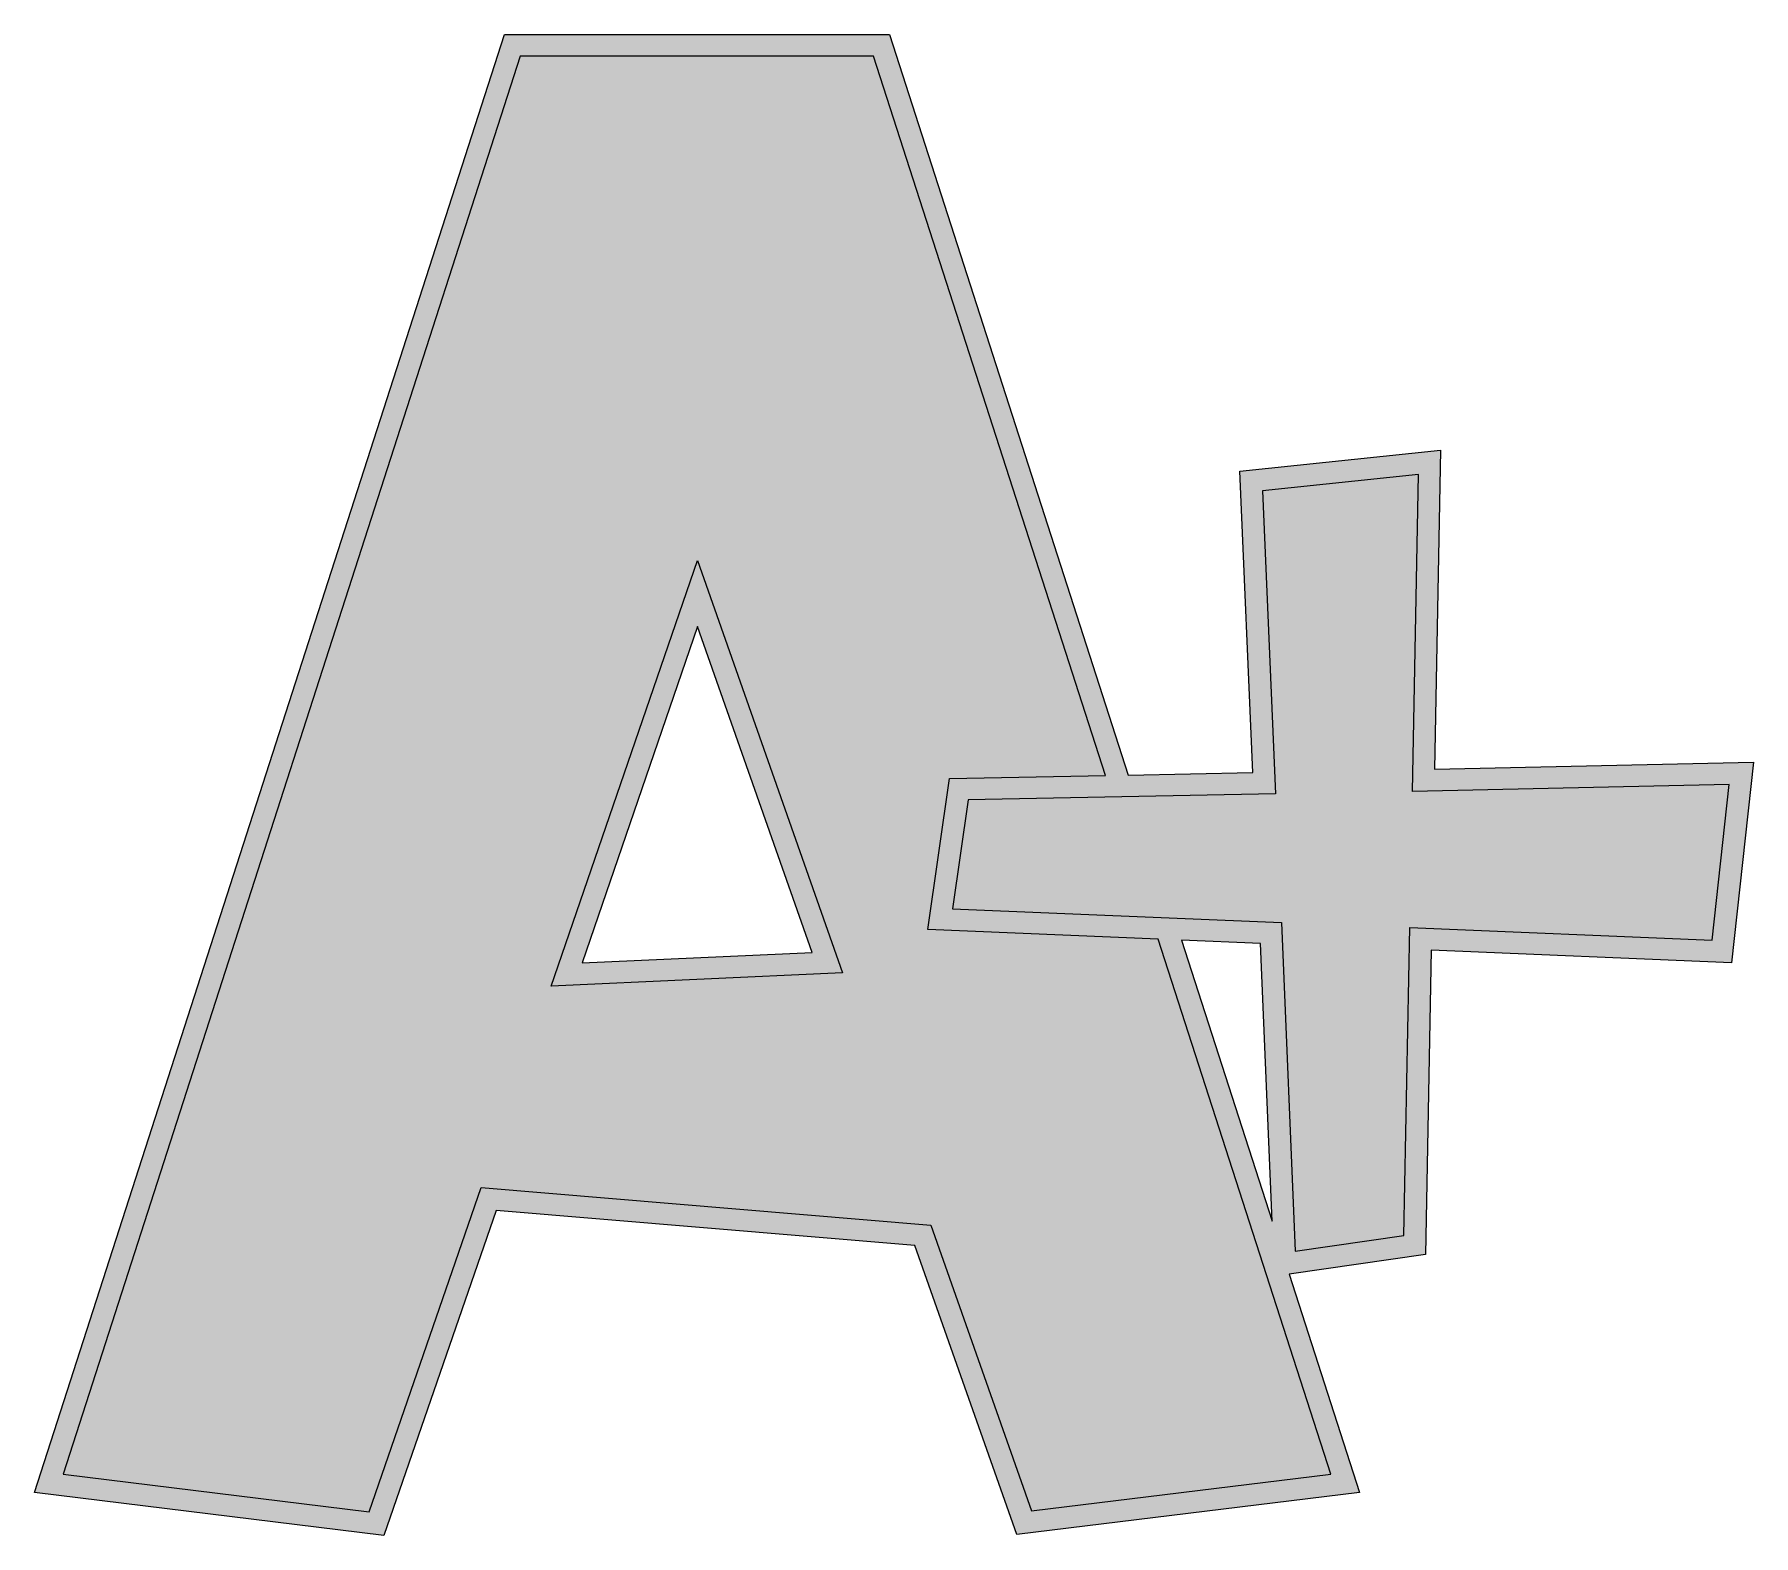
# Model space of a CAD drawing. Header units: inches. Extents: x -1.38 to 0.6, y -0.81 to 0.92.
import ezdxf

# ---------------------------------------------------------------- set-up
doc = ezdxf.new("R2010")
doc.units = ezdxf.units.IN
doc.header["$MEASUREMENT"] = 0
doc.layers.add('A', color=7, linetype='Continuous', lineweight=0)

msp = doc.modelspace()

# ---------------------------------------------------------------- hatches: boundary and pattern name
at = {"layer": 'A', "true_color": 0xf8e0c5, "transparency": 33554687}
h = msp.add_hatch(color=254, dxfattribs=at)
h.dxf.hatch_style = 2
edge = h.paths.add_edge_path()
edge.add_spline(control_points=[(-0.0609, -0.1256), (-0.0609, -0.1256), (0.03, -0.1294), (0.03, -0.1294), (0.03, -0.1294), (0.0433, -0.4489), (0.0433, -0.4489), (0.0433, -0.4489), (-0.0609, -0.1256), (-0.0609, -0.1256)], knot_values=[0, 0, 0, 0, 1, 1, 1, 2, 2, 2, 3, 3, 3, 3], degree=3, periodic=0)
edge = h.paths.add_edge_path()
edge.add_spline(control_points=[(0.2302, 0.0708), (0.2302, 0.0708), (0.237, 0.4376), (0.237, 0.4376), (0.237, 0.4376), (0.0064, 0.4134), (0.0064, 0.4134), (0.0064, 0.4134), (0.021, 0.0669), (0.021, 0.0669), (0.021, 0.0669), (-0.1221, 0.0641), (-0.1221, 0.0641), (-0.1221, 0.0641), (-0.3967, 0.9159), (-0.3967, 0.9159), (-0.3967, 0.9159), (-0.8394, 0.9159), (-0.8394, 0.9159), (-0.8394, 0.9159), (-1.38, -0.761), (-1.38, -0.761), (-1.38, -0.761), (-0.978, -0.8105), (-0.978, -0.8105), (-0.978, -0.8105), (-0.8488, -0.4366), (-0.8488, -0.4366), (-0.8488, -0.4366), (-0.3674, -0.477), (-0.3674, -0.477), (-0.3674, -0.477), (-0.2501, -0.8093), (-0.2501, -0.8093), (-0.2501, -0.8093), (0.1439, -0.761), (0.1439, -0.761), (0.1439, -0.761), (0.0629, -0.5097), (0.0629, -0.5097), (0.0629, -0.5097), (0.2196, -0.4871), (0.2196, -0.4871), (0.2196, -0.4871), (0.2263, -0.1372), (0.2263, -0.1372), (0.2263, -0.1372), (0.5716, -0.1519), (0.5716, -0.1519), (0.5716, -0.1519), (0.5971, 0.0788), (0.5971, 0.0788), (0.5971, 0.0788), (0.2302, 0.0708), (0.2302, 0.0708)], knot_values=[0, 0, 0, 0, 1, 1, 1, 2, 2, 2, 3, 3, 3, 4, 4, 4, 5, 5, 5, 6, 6, 6, 7, 7, 7, 8, 8, 8, 9, 9, 9, 10, 10, 10, 11, 11, 11, 12, 12, 12, 13, 13, 13, 14, 14, 14, 15, 15, 15, 16, 16, 16, 17, 17, 17, 18, 18, 18, 18], degree=3, periodic=0)
edge = h.paths.add_edge_path()
edge.add_spline(control_points=[(-0.4854, -0.1399), (-0.4854, -0.1399), (-0.7502, -0.1519), (-0.7502, -0.1519), (-0.7502, -0.1519), (-0.6173, 0.2348), (-0.6173, 0.2348), (-0.6173, 0.2348), (-0.4854, -0.1399), (-0.4854, -0.1399)], knot_values=[0, 0, 0, 0, 1, 1, 1, 2, 2, 2, 3, 3, 3, 3], degree=3, periodic=0)
at = {"layer": 'A', "true_color": 0x333333, "transparency": 33554687}
h = msp.add_hatch(color=250, dxfattribs=at)
h.dxf.hatch_style = 2
edge = h.paths.add_edge_path()
edge.add_spline(control_points=[(0.5493, -0.1259), (0.5493, -0.1259), (0.2018, -0.1112), (0.2018, -0.1112), (0.2018, -0.1112), (0.195, -0.4654), (0.195, -0.4654), (0.195, -0.4654), (0.0698, -0.4834), (0.0698, -0.4834), (0.0698, -0.4834), (0.054, -0.1054), (0.054, -0.1054), (0.054, -0.1054), (-0.324, -0.0897), (-0.324, -0.0897), (-0.324, -0.0897), (-0.306, 0.0356), (-0.306, 0.0356), (-0.306, 0.0356), (0.0471, 0.0424), (0.0471, 0.0424), (0.0471, 0.0424), (0.0323, 0.391), (0.0323, 0.391), (0.0323, 0.391), (0.2115, 0.4097), (0.2115, 0.4097), (0.2115, 0.4097), (0.2047, 0.0453), (0.2047, 0.0453), (0.2047, 0.0453), (0.5691, 0.0532), (0.5691, 0.0532), (0.5691, 0.0532), (0.5493, -0.1259), (0.5493, -0.1259)], knot_values=[0, 0, 0, 0, 1, 1, 1, 2, 2, 2, 3, 3, 3, 4, 4, 4, 5, 5, 5, 6, 6, 6, 7, 7, 7, 8, 8, 8, 9, 9, 9, 10, 10, 10, 11, 11, 11, 12, 12, 12, 12], degree=3, periodic=0)
edge = h.paths.add_edge_path()
edge.add_spline(control_points=[(-0.0609, -0.1256), (-0.0609, -0.1256), (0.03, -0.1294), (0.03, -0.1294), (0.03, -0.1294), (0.0433, -0.4489), (0.0433, -0.4489), (0.0433, -0.4489), (-0.0609, -0.1256), (-0.0609, -0.1256)], knot_values=[0, 0, 0, 0, 1, 1, 1, 2, 2, 2, 3, 3, 3, 3], degree=3, periodic=0)
edge = h.paths.add_edge_path()
edge.add_spline(control_points=[(-0.2332, -0.7821), (-0.2332, -0.7821), (-0.3492, -0.4534), (-0.3492, -0.4534), (-0.3492, -0.4534), (-0.8661, -0.41), (-0.8661, -0.41), (-0.8661, -0.41), (-0.995, -0.7832), (-0.995, -0.7832), (-0.995, -0.7832), (-1.3469, -0.7399), (-1.3469, -0.7399), (-1.3469, -0.7399), (-0.8212, 0.8909), (-0.8212, 0.8909), (-0.8212, 0.8909), (-0.4149, 0.8909), (-0.4149, 0.8909), (-0.4149, 0.8909), (-0.1482, 0.0636), (-0.1482, 0.0636), (-0.1482, 0.0636), (-0.3277, 0.0601), (-0.3277, 0.0601), (-0.3277, 0.0601), (-0.3527, -0.1135), (-0.3527, -0.1135), (-0.3527, -0.1135), (-0.0876, -0.1245), (-0.0876, -0.1245), (-0.0876, -0.1245), (0.1108, -0.7399), (0.1108, -0.7399), (0.1108, -0.7399), (-0.2332, -0.7821), (-0.2332, -0.7821)], knot_values=[0, 0, 0, 0, 1, 1, 1, 2, 2, 2, 3, 3, 3, 4, 4, 4, 5, 5, 5, 6, 6, 6, 7, 7, 7, 8, 8, 8, 9, 9, 9, 10, 10, 10, 11, 11, 11, 12, 12, 12, 12], degree=3, periodic=0)
edge = h.paths.add_edge_path()
edge.add_spline(control_points=[(0.2302, 0.0708), (0.2302, 0.0708), (0.237, 0.4376), (0.237, 0.4376), (0.237, 0.4376), (0.0064, 0.4134), (0.0064, 0.4134), (0.0064, 0.4134), (0.021, 0.0669), (0.021, 0.0669), (0.021, 0.0669), (-0.1221, 0.0641), (-0.1221, 0.0641), (-0.1221, 0.0641), (-0.3967, 0.9159), (-0.3967, 0.9159), (-0.3967, 0.9159), (-0.8394, 0.9159), (-0.8394, 0.9159), (-0.8394, 0.9159), (-1.38, -0.761), (-1.38, -0.761), (-1.38, -0.761), (-0.978, -0.8105), (-0.978, -0.8105), (-0.978, -0.8105), (-0.8488, -0.4366), (-0.8488, -0.4366), (-0.8488, -0.4366), (-0.3674, -0.477), (-0.3674, -0.477), (-0.3674, -0.477), (-0.2501, -0.8093), (-0.2501, -0.8093), (-0.2501, -0.8093), (0.1439, -0.761), (0.1439, -0.761), (0.1439, -0.761), (0.0629, -0.5097), (0.0629, -0.5097), (0.0629, -0.5097), (0.2196, -0.4871), (0.2196, -0.4871), (0.2196, -0.4871), (0.2263, -0.1372), (0.2263, -0.1372), (0.2263, -0.1372), (0.5716, -0.1519), (0.5716, -0.1519), (0.5716, -0.1519), (0.5971, 0.0788), (0.5971, 0.0788), (0.5971, 0.0788), (0.2302, 0.0708), (0.2302, 0.0708)], knot_values=[0, 0, 0, 0, 1, 1, 1, 2, 2, 2, 3, 3, 3, 4, 4, 4, 5, 5, 5, 6, 6, 6, 7, 7, 7, 8, 8, 8, 9, 9, 9, 10, 10, 10, 11, 11, 11, 12, 12, 12, 13, 13, 13, 14, 14, 14, 15, 15, 15, 16, 16, 16, 17, 17, 17, 18, 18, 18, 18], degree=3, periodic=0)
edge = h.paths.add_edge_path()
edge.add_spline(control_points=[(-0.4854, -0.1399), (-0.4854, -0.1399), (-0.7502, -0.1519), (-0.7502, -0.1519), (-0.7502, -0.1519), (-0.6173, 0.2348), (-0.6173, 0.2348), (-0.6173, 0.2348), (-0.4854, -0.1399), (-0.4854, -0.1399)], knot_values=[0, 0, 0, 0, 1, 1, 1, 2, 2, 2, 3, 3, 3, 3], degree=3, periodic=0)
edge = h.paths.add_edge_path()
edge.add_spline(control_points=[(-0.7858, -0.1785), (-0.7858, -0.1785), (-0.4507, -0.1633), (-0.4507, -0.1633), (-0.4507, -0.1633), (-0.6176, 0.3109), (-0.6176, 0.3109), (-0.6176, 0.3109), (-0.7858, -0.1785), (-0.7858, -0.1785)], knot_values=[0, 0, 0, 0, 1, 1, 1, 2, 2, 2, 3, 3, 3, 3], degree=3, periodic=0)

# ---------------------------------------------------------------- linework, layer by layer
at = {"layer": 'A'}
for points, knots in [([(0.2302, 0.0708), (0.2302, 0.0708), (0.237, 0.4376), (0.237, 0.4376), (0.237, 0.4376), (0.0064, 0.4134), (0.0064, 0.4134), (0.0064, 0.4134), (0.021, 0.0669), (0.021, 0.0669), (0.021, 0.0669), (-0.1221, 0.0641), (-0.1221, 0.0641), (-0.1221, 0.0641), (-0.3967, 0.9159), (-0.3967, 0.9159), (-0.3967, 0.9159), (-0.8394, 0.9159), (-0.8394, 0.9159), (-0.8394, 0.9159), (-1.38, -0.761), (-1.38, -0.761), (-1.38, -0.761), (-0.978, -0.8105), (-0.978, -0.8105), (-0.978, -0.8105), (-0.8488, -0.4366), (-0.8488, -0.4366), (-0.8488, -0.4366), (-0.3674, -0.477), (-0.3674, -0.477), (-0.3674, -0.477), (-0.2501, -0.8093), (-0.2501, -0.8093), (-0.2501, -0.8093), (0.1439, -0.761), (0.1439, -0.761), (0.1439, -0.761), (0.0629, -0.5097), (0.0629, -0.5097), (0.0629, -0.5097), (0.2196, -0.4871), (0.2196, -0.4871), (0.2196, -0.4871), (0.2263, -0.1372), (0.2263, -0.1372), (0.2263, -0.1372), (0.5716, -0.1519), (0.5716, -0.1519), (0.5716, -0.1519), (0.5971, 0.0788), (0.5971, 0.0788), (0.5971, 0.0788), (0.2302, 0.0708), (0.2302, 0.0708)], [0, 0, 0, 0, 1, 1, 1, 2, 2, 2, 3, 3, 3, 4, 4, 4, 5, 5, 5, 6, 6, 6, 7, 7, 7, 8, 8, 8, 9, 9, 9, 10, 10, 10, 11, 11, 11, 12, 12, 12, 13, 13, 13, 14, 14, 14, 15, 15, 15, 16, 16, 16, 17, 17, 17, 18, 18, 18, 18]), ([(0.2302, 0.0708), (0.2302, 0.0708), (0.237, 0.4376), (0.237, 0.4376), (0.237, 0.4376), (0.0064, 0.4134), (0.0064, 0.4134), (0.0064, 0.4134), (0.021, 0.0669), (0.021, 0.0669), (0.021, 0.0669), (-0.1221, 0.0641), (-0.1221, 0.0641), (-0.1221, 0.0641), (-0.3967, 0.9159), (-0.3967, 0.9159), (-0.3967, 0.9159), (-0.8394, 0.9159), (-0.8394, 0.9159), (-0.8394, 0.9159), (-1.38, -0.761), (-1.38, -0.761), (-1.38, -0.761), (-0.978, -0.8105), (-0.978, -0.8105), (-0.978, -0.8105), (-0.8488, -0.4366), (-0.8488, -0.4366), (-0.8488, -0.4366), (-0.3674, -0.477), (-0.3674, -0.477), (-0.3674, -0.477), (-0.2501, -0.8093), (-0.2501, -0.8093), (-0.2501, -0.8093), (0.1439, -0.761), (0.1439, -0.761), (0.1439, -0.761), (0.0629, -0.5097), (0.0629, -0.5097), (0.0629, -0.5097), (0.2196, -0.4871), (0.2196, -0.4871), (0.2196, -0.4871), (0.2263, -0.1372), (0.2263, -0.1372), (0.2263, -0.1372), (0.5716, -0.1519), (0.5716, -0.1519), (0.5716, -0.1519), (0.5971, 0.0788), (0.5971, 0.0788), (0.5971, 0.0788), (0.2302, 0.0708), (0.2302, 0.0708)], [0, 0, 0, 0, 1, 1, 1, 2, 2, 2, 3, 3, 3, 4, 4, 4, 5, 5, 5, 6, 6, 6, 7, 7, 7, 8, 8, 8, 9, 9, 9, 10, 10, 10, 11, 11, 11, 12, 12, 12, 13, 13, 13, 14, 14, 14, 15, 15, 15, 16, 16, 16, 17, 17, 17, 18, 18, 18, 18]), ([(-0.2332, -0.7821), (-0.2332, -0.7821), (-0.3492, -0.4534), (-0.3492, -0.4534), (-0.3492, -0.4534), (-0.8661, -0.41), (-0.8661, -0.41), (-0.8661, -0.41), (-0.995, -0.7832), (-0.995, -0.7832), (-0.995, -0.7832), (-1.3469, -0.7399), (-1.3469, -0.7399), (-1.3469, -0.7399), (-0.8212, 0.8909), (-0.8212, 0.8909), (-0.8212, 0.8909), (-0.4149, 0.8909), (-0.4149, 0.8909), (-0.4149, 0.8909), (-0.1482, 0.0636), (-0.1482, 0.0636), (-0.1482, 0.0636), (-0.3277, 0.0601), (-0.3277, 0.0601), (-0.3277, 0.0601), (-0.3527, -0.1135), (-0.3527, -0.1135), (-0.3527, -0.1135), (-0.0876, -0.1245), (-0.0876, -0.1245), (-0.0876, -0.1245), (0.1108, -0.7399), (0.1108, -0.7399), (0.1108, -0.7399), (-0.2332, -0.7821), (-0.2332, -0.7821)], [0, 0, 0, 0, 1, 1, 1, 2, 2, 2, 3, 3, 3, 4, 4, 4, 5, 5, 5, 6, 6, 6, 7, 7, 7, 8, 8, 8, 9, 9, 9, 10, 10, 10, 11, 11, 11, 12, 12, 12, 12]), ([(0.5493, -0.1259), (0.5493, -0.1259), (0.2018, -0.1112), (0.2018, -0.1112), (0.2018, -0.1112), (0.195, -0.4654), (0.195, -0.4654), (0.195, -0.4654), (0.0698, -0.4834), (0.0698, -0.4834), (0.0698, -0.4834), (0.054, -0.1054), (0.054, -0.1054), (0.054, -0.1054), (-0.324, -0.0897), (-0.324, -0.0897), (-0.324, -0.0897), (-0.306, 0.0356), (-0.306, 0.0356), (-0.306, 0.0356), (0.0471, 0.0424), (0.0471, 0.0424), (0.0471, 0.0424), (0.0323, 0.391), (0.0323, 0.391), (0.0323, 0.391), (0.2115, 0.4097), (0.2115, 0.4097), (0.2115, 0.4097), (0.2047, 0.0453), (0.2047, 0.0453), (0.2047, 0.0453), (0.5691, 0.0532), (0.5691, 0.0532), (0.5691, 0.0532), (0.5493, -0.1259), (0.5493, -0.1259)], [0, 0, 0, 0, 1, 1, 1, 2, 2, 2, 3, 3, 3, 4, 4, 4, 5, 5, 5, 6, 6, 6, 7, 7, 7, 8, 8, 8, 9, 9, 9, 10, 10, 10, 11, 11, 11, 12, 12, 12, 12]), ([(-0.7858, -0.1785), (-0.7858, -0.1785), (-0.4507, -0.1633), (-0.4507, -0.1633), (-0.4507, -0.1633), (-0.6176, 0.3109), (-0.6176, 0.3109), (-0.6176, 0.3109), (-0.7858, -0.1785), (-0.7858, -0.1785)], [0, 0, 0, 0, 1, 1, 1, 2, 2, 2, 3, 3, 3, 3]), ([(-0.4854, -0.1399), (-0.4854, -0.1399), (-0.7502, -0.1519), (-0.7502, -0.1519), (-0.7502, -0.1519), (-0.6173, 0.2348), (-0.6173, 0.2348), (-0.6173, 0.2348), (-0.4854, -0.1399), (-0.4854, -0.1399)], [0, 0, 0, 0, 1, 1, 1, 2, 2, 2, 3, 3, 3, 3]), ([(-0.4854, -0.1399), (-0.4854, -0.1399), (-0.7502, -0.1519), (-0.7502, -0.1519), (-0.7502, -0.1519), (-0.6173, 0.2348), (-0.6173, 0.2348), (-0.6173, 0.2348), (-0.4854, -0.1399), (-0.4854, -0.1399)], [0, 0, 0, 0, 1, 1, 1, 2, 2, 2, 3, 3, 3, 3]), ([(-0.0609, -0.1256), (-0.0609, -0.1256), (0.03, -0.1294), (0.03, -0.1294), (0.03, -0.1294), (0.0433, -0.4489), (0.0433, -0.4489), (0.0433, -0.4489), (-0.0609, -0.1256), (-0.0609, -0.1256)], [0, 0, 0, 0, 1, 1, 1, 2, 2, 2, 3, 3, 3, 3]), ([(-0.0609, -0.1256), (-0.0609, -0.1256), (0.03, -0.1294), (0.03, -0.1294), (0.03, -0.1294), (0.0433, -0.4489), (0.0433, -0.4489), (0.0433, -0.4489), (-0.0609, -0.1256), (-0.0609, -0.1256)], [0, 0, 0, 0, 1, 1, 1, 2, 2, 2, 3, 3, 3, 3])]:
    msp.add_open_spline(points, degree=3, knots=knots, dxfattribs=at)

doc.saveas('drawing.dxf')
